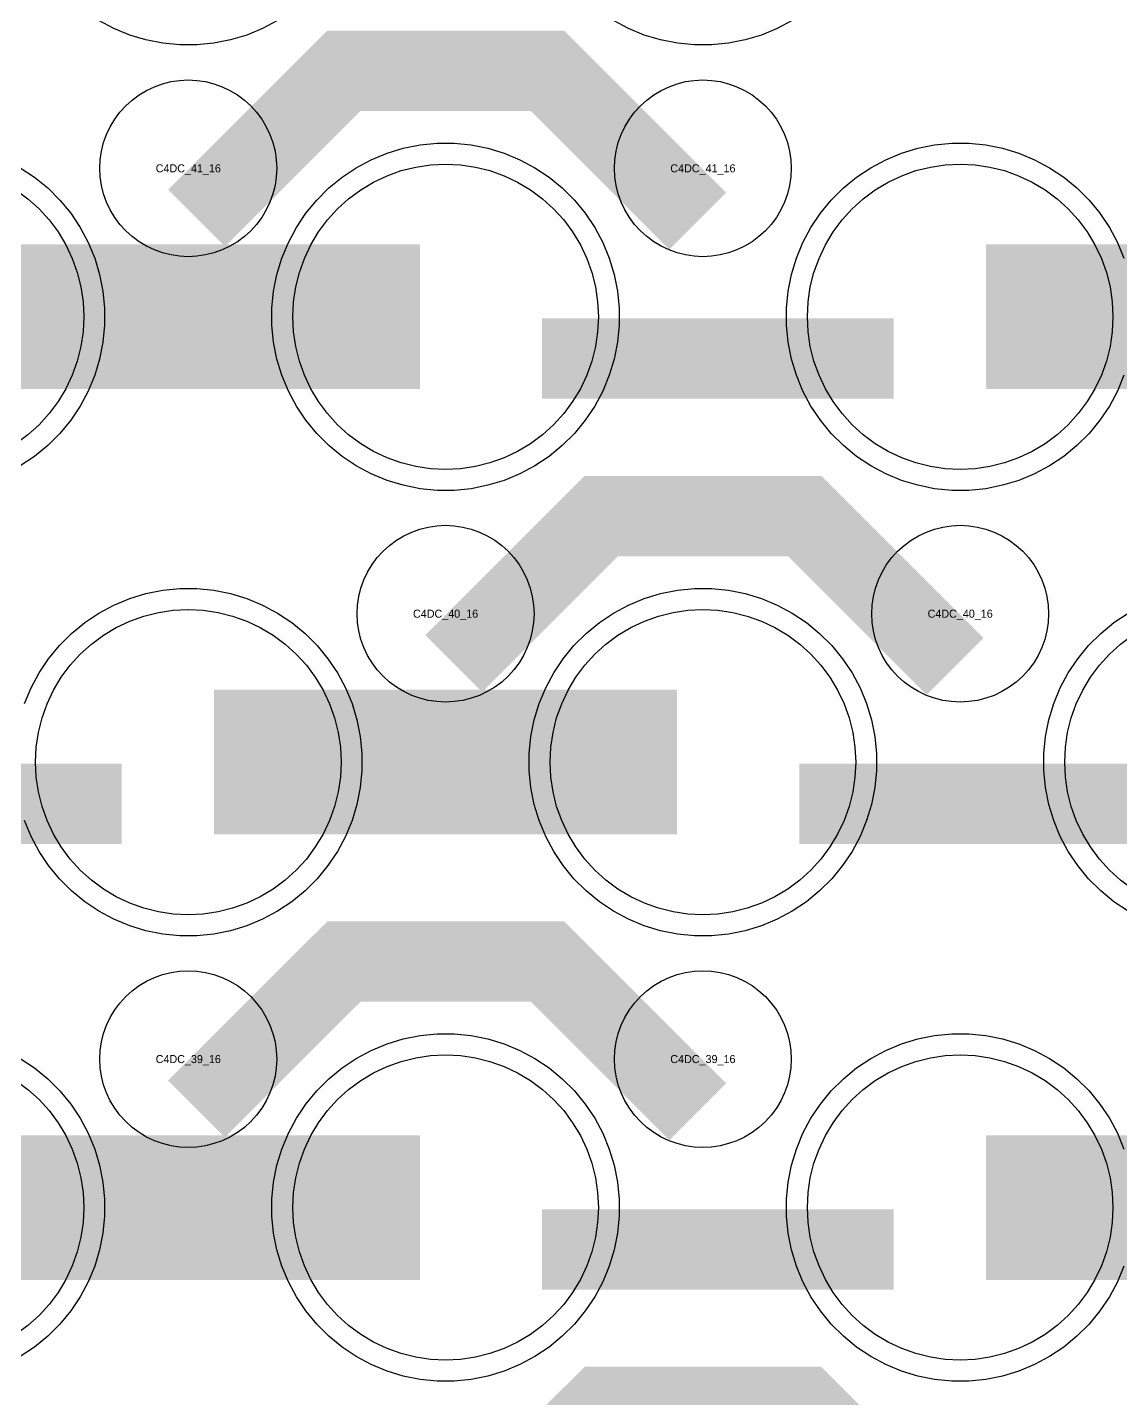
# Model space of a CAD drawing. Extents: x -11880 to 11880, y -14992 to 14992.
# Drawn here: x -6930 to -6590.1, y -9495 to -9068.4 of the extents above; entities that cross this region are included whole.
import ezdxf
from ezdxf.enums import TextEntityAlignment as Align

# ---------------------------------------------------------------- set-up
doc = ezdxf.new("R2010")
doc.units = 0
doc.header["$MEASUREMENT"] = 0
for name, color, linetype in [('GDS_775_DT_237', 138, 'CONTINUOUS'), ('RDL1_FS', 34, 'CONTINUOUS'), ('RDL_BS', 160, 'CONTINUOUS')]:
    doc.layers.add(name, color=color, linetype=linetype)

msp = doc.modelspace()

# ---------------------------------------------------------------- linework, layer by layer
at = {"layer": 'RDL1_FS'}
for points in [[(-6800, -9205.944), (-6804.657, -9205.715), (-6809.268, -9205.031), (-6813.791, -9203.899), (-6818.181, -9202.327), (-6822.395, -9200.335), (-6826.395, -9197.937), (-6830.14, -9195.159), (-6833.594, -9192.029), (-6836.724, -9188.575), (-6839.502, -9184.83), (-6841.9, -9180.83), (-6843.892, -9176.616), (-6845.464, -9172.226), (-6846.596, -9167.703), (-6847.28, -9163.092), (-6847.509, -9158.435), (-6847.28, -9153.778), (-6846.596, -9149.167), (-6845.464, -9144.644), (-6843.892, -9140.254), (-6841.9, -9136.04), (-6839.502, -9132.04), (-6836.724, -9128.295), (-6833.594, -9124.841), (-6830.14, -9121.711), (-6826.395, -9118.933), (-6822.395, -9116.535), (-6818.181, -9114.543), (-6813.791, -9112.971), (-6809.268, -9111.839), (-6804.657, -9111.155), (-6800, -9110.926), (-6795.343, -9111.155), (-6790.732, -9111.839), (-6786.209, -9112.971), (-6781.819, -9114.543), (-6777.605, -9116.535), (-6773.605, -9118.933), (-6769.86, -9121.711), (-6766.406, -9124.841), (-6763.276, -9128.295), (-6760.498, -9132.04), (-6758.1, -9136.04), (-6756.108, -9140.254), (-6754.536, -9144.644), (-6753.404, -9149.167), (-6752.72, -9153.778), (-6752.491, -9158.435), (-6752.72, -9163.092), (-6753.404, -9167.703), (-6754.536, -9172.226), (-6756.108, -9176.616), (-6758.1, -9180.83), (-6760.498, -9184.83), (-6763.276, -9188.575), (-6766.406, -9192.029), (-6769.86, -9195.159), (-6773.605, -9197.937), (-6777.605, -9200.335), (-6781.819, -9202.327), (-6786.209, -9203.899), (-6790.732, -9205.031), (-6795.343, -9205.715)], [(-6640, -9205.944), (-6644.657, -9205.715), (-6649.268, -9205.031), (-6653.791, -9203.899), (-6658.181, -9202.327), (-6662.395, -9200.335), (-6666.395, -9197.937), (-6670.14, -9195.159), (-6673.594, -9192.029), (-6676.724, -9188.575), (-6679.502, -9184.83), (-6681.9, -9180.83), (-6683.892, -9176.616), (-6685.464, -9172.226), (-6686.596, -9167.703), (-6687.28, -9163.092), (-6687.509, -9158.435), (-6687.28, -9153.778), (-6686.596, -9149.167), (-6685.464, -9144.644), (-6683.892, -9140.254), (-6681.9, -9136.04), (-6679.502, -9132.04), (-6676.724, -9128.295), (-6673.594, -9124.841), (-6670.14, -9121.711), (-6666.395, -9118.933), (-6662.395, -9116.535), (-6658.181, -9114.543), (-6653.791, -9112.971), (-6649.268, -9111.839), (-6644.657, -9111.155), (-6640, -9110.926), (-6635.343, -9111.155), (-6630.732, -9111.839), (-6626.209, -9112.971), (-6621.819, -9114.543), (-6617.605, -9116.535), (-6613.605, -9118.933), (-6609.86, -9121.711), (-6606.406, -9124.841), (-6603.276, -9128.295), (-6600.498, -9132.04), (-6598.1, -9136.04), (-6596.108, -9140.254), (-6594.536, -9144.644), (-6593.404, -9149.167), (-6592.72, -9153.778), (-6592.491, -9158.435), (-6592.72, -9163.092), (-6593.404, -9167.703), (-6594.536, -9172.226), (-6596.108, -9176.616), (-6598.1, -9180.83), (-6600.498, -9184.83), (-6603.276, -9188.575), (-6606.406, -9192.029), (-6609.86, -9195.159), (-6613.605, -9197.937), (-6617.605, -9200.335), (-6621.819, -9202.327), (-6626.209, -9203.899), (-6630.732, -9205.031), (-6635.343, -9205.715)]]:
    msp.add_lwpolyline(points, close=True, dxfattribs=at)
msp.add_lwpolyline([(-6933.605, -9118.933), (-6929.86, -9121.711), (-6926.406, -9124.841), (-6923.276, -9128.295), (-6920.498, -9132.04), (-6918.1, -9136.04), (-6916.108, -9140.254), (-6914.536, -9144.644), (-6913.404, -9149.167), (-6912.72, -9153.778), (-6912.491, -9158.435), (-6912.72, -9163.092), (-6913.404, -9167.703), (-6914.536, -9172.226), (-6916.108, -9176.616), (-6918.1, -9180.83), (-6920.498, -9184.83), (-6923.276, -9188.575), (-6926.406, -9192.029), (-6929.86, -9195.159), (-6933.605, -9197.937)], dxfattribs=at)
for points in [[(-6951.998, -9158.435, 45, 45, 0), (-6879.998, -9158.435, 45, 45, 0)], [(-6879.998, -9158.435, 45, 45, 0), (-6807.998, -9158.435, 45, 45, 0)], [(-6631.998, -9158.435, 45, 45, 0), (-6559.998, -9158.435, 45, 45, 0)]]:
    msp.add_lwpolyline(points, format="xyseb", dxfattribs=at)
at = {"layer": 'RDL1_FS', "color": 240, "true_color": 0xed1f24}
for points in [[(-6880, -9344.509), (-6884.657, -9344.28), (-6889.268, -9343.596), (-6893.791, -9342.464), (-6898.181, -9340.892), (-6902.395, -9338.9), (-6906.395, -9336.502), (-6910.14, -9333.724), (-6913.594, -9330.594), (-6916.724, -9327.14), (-6919.502, -9323.395), (-6921.9, -9319.395), (-6923.892, -9315.181), (-6925.464, -9310.791), (-6926.596, -9306.268), (-6927.28, -9301.657), (-6927.509, -9297), (-6927.28, -9292.343), (-6926.596, -9287.732), (-6925.464, -9283.209), (-6923.892, -9278.819), (-6921.9, -9274.605), (-6919.502, -9270.605), (-6916.724, -9266.86), (-6913.594, -9263.406), (-6910.14, -9260.276), (-6906.395, -9257.498), (-6902.395, -9255.1), (-6898.181, -9253.108), (-6893.791, -9251.536), (-6889.268, -9250.404), (-6884.657, -9249.72), (-6880, -9249.491), (-6875.343, -9249.72), (-6870.732, -9250.404), (-6866.209, -9251.536), (-6861.819, -9253.108), (-6857.605, -9255.1), (-6853.605, -9257.498), (-6849.86, -9260.276), (-6846.406, -9263.406), (-6843.276, -9266.86), (-6840.498, -9270.605), (-6838.1, -9274.605), (-6836.108, -9278.819), (-6834.536, -9283.209), (-6833.404, -9287.732), (-6832.72, -9292.343), (-6832.491, -9297), (-6832.72, -9301.657), (-6833.404, -9306.268), (-6834.536, -9310.791), (-6836.108, -9315.181), (-6838.1, -9319.395), (-6840.498, -9323.395), (-6843.276, -9327.14), (-6846.406, -9330.594), (-6849.86, -9333.724), (-6853.605, -9336.502), (-6857.605, -9338.9), (-6861.819, -9340.892), (-6866.209, -9342.464), (-6870.732, -9343.596), (-6875.343, -9344.28)], [(-6720, -9344.509), (-6724.657, -9344.28), (-6729.268, -9343.596), (-6733.791, -9342.464), (-6738.181, -9340.892), (-6742.395, -9338.9), (-6746.395, -9336.502), (-6750.14, -9333.724), (-6753.594, -9330.594), (-6756.724, -9327.14), (-6759.502, -9323.395), (-6761.9, -9319.395), (-6763.892, -9315.181), (-6765.464, -9310.791), (-6766.596, -9306.268), (-6767.28, -9301.657), (-6767.509, -9297), (-6767.28, -9292.343), (-6766.596, -9287.732), (-6765.464, -9283.209), (-6763.892, -9278.819), (-6761.9, -9274.605), (-6759.502, -9270.605), (-6756.724, -9266.86), (-6753.594, -9263.406), (-6750.14, -9260.276), (-6746.395, -9257.498), (-6742.395, -9255.1), (-6738.181, -9253.108), (-6733.791, -9251.536), (-6729.268, -9250.404), (-6724.657, -9249.72), (-6720, -9249.491), (-6715.343, -9249.72), (-6710.732, -9250.404), (-6706.209, -9251.536), (-6701.819, -9253.108), (-6697.605, -9255.1), (-6693.605, -9257.498), (-6689.86, -9260.276), (-6686.406, -9263.406), (-6683.276, -9266.86), (-6680.498, -9270.605), (-6678.1, -9274.605), (-6676.108, -9278.819), (-6674.536, -9283.209), (-6673.404, -9287.732), (-6672.72, -9292.343), (-6672.491, -9297), (-6672.72, -9301.657), (-6673.404, -9306.268), (-6674.536, -9310.791), (-6676.108, -9315.181), (-6678.1, -9319.395), (-6680.498, -9323.395), (-6683.276, -9327.14), (-6686.406, -9330.594), (-6689.86, -9333.724), (-6693.605, -9336.502), (-6697.605, -9338.9), (-6701.819, -9340.892), (-6706.209, -9342.464), (-6710.732, -9343.596), (-6715.343, -9344.28)], [(-6800, -9483.074), (-6804.657, -9482.845), (-6809.268, -9482.161), (-6813.791, -9481.029), (-6818.181, -9479.457), (-6822.395, -9477.465), (-6826.395, -9475.067), (-6830.14, -9472.289), (-6833.594, -9469.159), (-6836.724, -9465.705), (-6839.502, -9461.96), (-6841.9, -9457.96), (-6843.892, -9453.746), (-6845.464, -9449.356), (-6846.596, -9444.833), (-6847.28, -9440.222), (-6847.509, -9435.565), (-6847.28, -9430.908), (-6846.596, -9426.297), (-6845.464, -9421.774), (-6843.892, -9417.384), (-6841.9, -9413.17), (-6839.502, -9409.17), (-6836.724, -9405.425), (-6833.594, -9401.971), (-6830.14, -9398.841), (-6826.395, -9396.063), (-6822.395, -9393.665), (-6818.181, -9391.673), (-6813.791, -9390.101), (-6809.268, -9388.969), (-6804.657, -9388.285), (-6800, -9388.056), (-6795.343, -9388.285), (-6790.732, -9388.969), (-6786.209, -9390.101), (-6781.819, -9391.673), (-6777.605, -9393.665), (-6773.605, -9396.063), (-6769.86, -9398.841), (-6766.406, -9401.971), (-6763.276, -9405.425), (-6760.498, -9409.17), (-6758.1, -9413.17), (-6756.108, -9417.384), (-6754.536, -9421.774), (-6753.404, -9426.297), (-6752.72, -9430.908), (-6752.491, -9435.565), (-6752.72, -9440.222), (-6753.404, -9444.833), (-6754.536, -9449.356), (-6756.108, -9453.746), (-6758.1, -9457.96), (-6760.498, -9461.96), (-6763.276, -9465.705), (-6766.406, -9469.159), (-6769.86, -9472.289), (-6773.605, -9475.067), (-6777.605, -9477.465), (-6781.819, -9479.457), (-6786.209, -9481.029), (-6790.732, -9482.161), (-6795.343, -9482.845)], [(-6640, -9483.074), (-6644.657, -9482.845), (-6649.268, -9482.161), (-6653.791, -9481.029), (-6658.181, -9479.457), (-6662.395, -9477.465), (-6666.395, -9475.067), (-6670.14, -9472.289), (-6673.594, -9469.159), (-6676.724, -9465.705), (-6679.502, -9461.96), (-6681.9, -9457.96), (-6683.892, -9453.746), (-6685.464, -9449.356), (-6686.596, -9444.833), (-6687.28, -9440.222), (-6687.509, -9435.565), (-6687.28, -9430.908), (-6686.596, -9426.297), (-6685.464, -9421.774), (-6683.892, -9417.384), (-6681.9, -9413.17), (-6679.502, -9409.17), (-6676.724, -9405.425), (-6673.594, -9401.971), (-6670.14, -9398.841), (-6666.395, -9396.063), (-6662.395, -9393.665), (-6658.181, -9391.673), (-6653.791, -9390.101), (-6649.268, -9388.969), (-6644.657, -9388.285), (-6640, -9388.056), (-6635.343, -9388.285), (-6630.732, -9388.969), (-6626.209, -9390.101), (-6621.819, -9391.673), (-6617.605, -9393.665), (-6613.605, -9396.063), (-6609.86, -9398.841), (-6606.406, -9401.971), (-6603.276, -9405.425), (-6600.498, -9409.17), (-6598.1, -9413.17), (-6596.108, -9417.384), (-6594.536, -9421.774), (-6593.404, -9426.297), (-6592.72, -9430.908), (-6592.491, -9435.565), (-6592.72, -9440.222), (-6593.404, -9444.833), (-6594.536, -9449.356), (-6596.108, -9453.746), (-6598.1, -9457.96), (-6600.498, -9461.96), (-6603.276, -9465.705), (-6606.406, -9469.159), (-6609.86, -9472.289), (-6613.605, -9475.067), (-6617.605, -9477.465), (-6621.819, -9479.457), (-6626.209, -9481.029), (-6630.732, -9482.161), (-6635.343, -9482.845)]]:
    msp.add_lwpolyline(points, close=True, dxfattribs=at)
for points in [[(-6586.395, -9336.502), (-6590.14, -9333.724), (-6593.594, -9330.594), (-6596.724, -9327.14), (-6599.502, -9323.395), (-6601.9, -9319.395), (-6603.892, -9315.181), (-6605.464, -9310.791), (-6606.596, -9306.268), (-6607.28, -9301.657), (-6607.509, -9297), (-6607.28, -9292.343), (-6606.596, -9287.732), (-6605.464, -9283.209), (-6603.892, -9278.819), (-6601.9, -9274.605), (-6599.502, -9270.605), (-6596.724, -9266.86), (-6593.594, -9263.406), (-6590.14, -9260.276), (-6586.395, -9257.498)], [(-6933.605, -9396.063), (-6929.86, -9398.841), (-6926.406, -9401.971), (-6923.276, -9405.425), (-6920.498, -9409.17), (-6918.1, -9413.17), (-6916.108, -9417.384), (-6914.536, -9421.774), (-6913.404, -9426.297), (-6912.72, -9430.908), (-6912.491, -9435.565), (-6912.72, -9440.222), (-6913.404, -9444.833), (-6914.536, -9449.356), (-6916.108, -9453.746), (-6918.1, -9457.96), (-6920.498, -9461.96), (-6923.276, -9465.705), (-6926.406, -9469.159), (-6929.86, -9472.289), (-6933.605, -9475.067)]]:
    msp.add_lwpolyline(points, dxfattribs=at)
for points in [[(-6871.998, -9297, 45, 45, 0), (-6799.998, -9297, 45, 45, 0)], [(-6799.998, -9297, 45, 45, 0), (-6727.998, -9297, 45, 45, 0)], [(-6951.998, -9435.565, 45, 45, 0), (-6879.998, -9435.565, 45, 45, 0)], [(-6879.998, -9435.565, 45, 45, 0), (-6807.998, -9435.565, 45, 45, 0)], [(-6631.998, -9435.565, 45, 45, 0), (-6559.998, -9435.565, 45, 45, 0)]]:
    msp.add_lwpolyline(points, format="xyseb", dxfattribs=at)
at = {"layer": 'RDL_BS'}
for points in [[(-6852.223, -9066.258), (-6856.885, -9068.75), (-6861.795, -9070.781), (-6866.835, -9072.312), (-6872.062, -9073.358), (-6877.356, -9073.875), (-6882.644, -9073.875), (-6887.938, -9073.358), (-6893.165, -9072.312), (-6898.205, -9070.781), (-6903.115, -9068.75), (-6907.777, -9066.258)], [(-6692.223, -9066.258), (-6696.885, -9068.75), (-6701.795, -9070.781), (-6706.835, -9072.312), (-6712.062, -9073.358), (-6717.356, -9073.875), (-6722.644, -9073.875), (-6727.938, -9073.358), (-6733.165, -9072.312), (-6738.205, -9070.781), (-6743.115, -9068.75), (-6747.777, -9066.258)], [(-6589.094, -9176.64), (-6591.125, -9181.55), (-6593.617, -9186.212), (-6596.564, -9190.626), (-6599.926, -9194.727), (-6603.708, -9198.509), (-6607.809, -9201.871), (-6612.223, -9204.818), (-6616.885, -9207.31), (-6621.795, -9209.341), (-6626.835, -9210.872), (-6632.062, -9211.918), (-6637.356, -9212.435), (-6642.644, -9212.435), (-6647.938, -9211.918), (-6653.165, -9210.872), (-6658.205, -9209.341), (-6663.115, -9207.31), (-6667.777, -9204.818), (-6672.191, -9201.871), (-6676.292, -9198.509), (-6680.074, -9194.727), (-6683.436, -9190.626), (-6686.383, -9186.212), (-6688.875, -9181.55), (-6690.906, -9176.64), (-6692.437, -9171.6), (-6693.483, -9166.373), (-6694, -9161.079), (-6694, -9155.791), (-6693.483, -9150.497), (-6692.437, -9145.27), (-6690.906, -9140.23), (-6688.875, -9135.32), (-6686.383, -9130.658), (-6683.436, -9126.244), (-6680.074, -9122.143), (-6676.292, -9118.361), (-6672.191, -9114.999), (-6667.777, -9112.052), (-6663.115, -9109.56), (-6658.205, -9107.529), (-6653.165, -9105.998), (-6647.938, -9104.952), (-6642.644, -9104.435), (-6637.356, -9104.435), (-6632.062, -9104.952), (-6626.835, -9105.998), (-6621.795, -9107.529), (-6616.885, -9109.56), (-6612.223, -9112.052), (-6607.809, -9114.999), (-6603.708, -9118.361), (-6599.926, -9122.143), (-6596.564, -9126.244), (-6593.617, -9130.658), (-6591.125, -9135.32), (-6589.094, -9140.23)], [(-6932.223, -9112.052), (-6927.809, -9114.999), (-6923.708, -9118.361), (-6919.926, -9122.143), (-6916.564, -9126.244), (-6913.617, -9130.658), (-6911.125, -9135.32), (-6909.094, -9140.23), (-6907.563, -9145.27), (-6906.517, -9150.497), (-6906, -9155.791), (-6906, -9161.079), (-6906.517, -9166.373), (-6907.563, -9171.6), (-6909.094, -9176.64), (-6911.125, -9181.55), (-6913.617, -9186.212), (-6916.564, -9190.626), (-6919.926, -9194.727), (-6923.708, -9198.509), (-6927.809, -9201.871), (-6932.223, -9204.818)]]:
    msp.add_lwpolyline(points, dxfattribs=at)
for points in [[(-6877.438, -9127.749, 25, 25, 0), (-6831.623, -9081.934, 25, 25, 0), (-6798.07, -9081.934, 25, 25, 0)], [(-6721.599, -9128.648, 25, 25, 0), (-6768.313, -9081.934, 25, 25, 0), (-6798.071, -9081.934, 25, 25, 0)], [(-6769.984, -9171.448, 25, 25, 0), (-6660.719, -9171.448, 25, 25, 0)], [(-6797.438, -9266.314, 25, 25, 0), (-6751.623, -9220.499, 25, 25, 0), (-6718.07, -9220.499, 25, 25, 0)], [(-6641.599, -9267.213, 25, 25, 0), (-6688.313, -9220.499, 25, 25, 0), (-6718.071, -9220.499, 25, 25, 0)], [(-6877.438, -9404.879, 25, 25, 0), (-6831.623, -9359.064, 25, 25, 0), (-6798.07, -9359.064, 25, 25, 0)], [(-6721.599, -9405.778, 25, 25, 0), (-6768.313, -9359.064, 25, 25, 0), (-6798.071, -9359.064, 25, 25, 0)], [(-6797.438, -9543.444, 25, 25, 0), (-6751.623, -9497.629, 25, 25, 0), (-6718.07, -9497.629, 25, 25, 0)], [(-6641.599, -9544.343, 25, 25, 0), (-6688.313, -9497.629, 25, 25, 0), (-6718.071, -9497.629, 25, 25, 0)]]:
    msp.add_lwpolyline(points, format="xyseb", dxfattribs=at)
for points in [[(-6880, -9139.741), (-6882.693, -9139.609), (-6885.365, -9139.213), (-6887.984, -9138.556), (-6890.519, -9137.649), (-6892.956, -9136.497), (-6895.28, -9135.104), (-6897.443, -9133.501), (-6899.442, -9131.689), (-6901.254, -9129.69), (-6902.857, -9127.527), (-6904.25, -9125.203), (-6905.402, -9122.766), (-6906.309, -9120.231), (-6906.966, -9117.612), (-6907.362, -9114.94), (-6907.494, -9112.247), (-6907.362, -9109.554), (-6906.966, -9106.882), (-6906.309, -9104.263), (-6905.402, -9101.728), (-6904.25, -9099.291), (-6902.857, -9096.967), (-6901.254, -9094.804), (-6899.442, -9092.805), (-6897.443, -9090.993), (-6895.28, -9089.39), (-6892.956, -9087.997), (-6890.519, -9086.845), (-6887.984, -9085.938), (-6885.365, -9085.281), (-6882.693, -9084.885), (-6880, -9084.753), (-6877.307, -9084.885), (-6874.635, -9085.281), (-6872.016, -9085.938), (-6869.481, -9086.845), (-6867.044, -9087.997), (-6864.72, -9089.39), (-6862.557, -9090.993), (-6860.558, -9092.805), (-6858.746, -9094.804), (-6857.143, -9096.967), (-6855.75, -9099.291), (-6854.598, -9101.728), (-6853.691, -9104.263), (-6853.034, -9106.882), (-6852.638, -9109.554), (-6852.506, -9112.247), (-6852.638, -9114.94), (-6853.034, -9117.612), (-6853.691, -9120.231), (-6854.598, -9122.766), (-6855.75, -9125.203), (-6857.143, -9127.527), (-6858.746, -9129.69), (-6860.558, -9131.689), (-6862.557, -9133.501), (-6864.72, -9135.104), (-6867.044, -9136.497), (-6869.481, -9137.649), (-6872.016, -9138.556), (-6874.635, -9139.213), (-6877.307, -9139.609)], [(-6720, -9139.741), (-6722.693, -9139.609), (-6725.365, -9139.213), (-6727.984, -9138.556), (-6730.519, -9137.649), (-6732.956, -9136.497), (-6735.28, -9135.104), (-6737.443, -9133.501), (-6739.442, -9131.689), (-6741.254, -9129.69), (-6742.857, -9127.527), (-6744.25, -9125.203), (-6745.402, -9122.766), (-6746.309, -9120.231), (-6746.966, -9117.612), (-6747.362, -9114.94), (-6747.494, -9112.247), (-6747.362, -9109.554), (-6746.966, -9106.882), (-6746.309, -9104.263), (-6745.402, -9101.728), (-6744.25, -9099.291), (-6742.857, -9096.967), (-6741.254, -9094.804), (-6739.442, -9092.805), (-6737.443, -9090.993), (-6735.28, -9089.39), (-6732.956, -9087.997), (-6730.519, -9086.845), (-6727.984, -9085.938), (-6725.365, -9085.281), (-6722.693, -9084.885), (-6720, -9084.753), (-6717.307, -9084.885), (-6714.635, -9085.281), (-6712.016, -9085.938), (-6709.481, -9086.845), (-6707.044, -9087.997), (-6704.72, -9089.39), (-6702.557, -9090.993), (-6700.558, -9092.805), (-6698.746, -9094.804), (-6697.143, -9096.967), (-6695.75, -9099.291), (-6694.598, -9101.728), (-6693.691, -9104.263), (-6693.034, -9106.882), (-6692.638, -9109.554), (-6692.506, -9112.247), (-6692.638, -9114.94), (-6693.034, -9117.612), (-6693.691, -9120.231), (-6694.598, -9122.766), (-6695.75, -9125.203), (-6697.143, -9127.527), (-6698.746, -9129.69), (-6700.558, -9131.689), (-6702.557, -9133.501), (-6704.72, -9135.104), (-6707.044, -9136.497), (-6709.481, -9137.649), (-6712.016, -9138.556), (-6714.635, -9139.213), (-6717.307, -9139.609)], [(-6802.644, -9212.435), (-6807.938, -9211.918), (-6813.165, -9210.872), (-6818.205, -9209.341), (-6823.115, -9207.31), (-6827.777, -9204.818), (-6832.191, -9201.871), (-6836.292, -9198.509), (-6840.074, -9194.727), (-6843.436, -9190.626), (-6846.383, -9186.212), (-6848.875, -9181.55), (-6850.906, -9176.64), (-6852.437, -9171.6), (-6853.483, -9166.373), (-6854, -9161.079), (-6854, -9155.791), (-6853.483, -9150.497), (-6852.437, -9145.27), (-6850.906, -9140.23), (-6848.875, -9135.32), (-6846.383, -9130.658), (-6843.436, -9126.244), (-6840.074, -9122.143), (-6836.292, -9118.361), (-6832.191, -9114.999), (-6827.777, -9112.052), (-6823.115, -9109.56), (-6818.205, -9107.529), (-6813.165, -9105.998), (-6807.938, -9104.952), (-6802.644, -9104.435), (-6797.356, -9104.435), (-6792.062, -9104.952), (-6786.835, -9105.998), (-6781.795, -9107.529), (-6776.885, -9109.56), (-6772.223, -9112.052), (-6767.809, -9114.999), (-6763.708, -9118.361), (-6759.926, -9122.143), (-6756.564, -9126.244), (-6753.617, -9130.658), (-6751.125, -9135.32), (-6749.094, -9140.23), (-6747.563, -9145.27), (-6746.517, -9150.497), (-6746, -9155.791), (-6746, -9161.079), (-6746.517, -9166.373), (-6747.563, -9171.6), (-6749.094, -9176.64), (-6751.125, -9181.55), (-6753.617, -9186.212), (-6756.564, -9190.626), (-6759.926, -9194.727), (-6763.708, -9198.509), (-6767.809, -9201.871), (-6772.223, -9204.818), (-6776.885, -9207.31), (-6781.795, -9209.341), (-6786.835, -9210.872), (-6792.062, -9211.918), (-6797.356, -9212.435)], [(-6800, -9278.306), (-6802.693, -9278.174), (-6805.365, -9277.778), (-6807.984, -9277.121), (-6810.519, -9276.214), (-6812.956, -9275.062), (-6815.28, -9273.669), (-6817.443, -9272.066), (-6819.442, -9270.254), (-6821.254, -9268.255), (-6822.857, -9266.092), (-6824.25, -9263.768), (-6825.402, -9261.331), (-6826.309, -9258.796), (-6826.966, -9256.177), (-6827.362, -9253.505), (-6827.494, -9250.812), (-6827.362, -9248.119), (-6826.966, -9245.447), (-6826.309, -9242.828), (-6825.402, -9240.293), (-6824.25, -9237.856), (-6822.857, -9235.532), (-6821.254, -9233.369), (-6819.442, -9231.37), (-6817.443, -9229.558), (-6815.28, -9227.955), (-6812.956, -9226.562), (-6810.519, -9225.41), (-6807.984, -9224.503), (-6805.365, -9223.846), (-6802.693, -9223.45), (-6800, -9223.318), (-6797.307, -9223.45), (-6794.635, -9223.846), (-6792.016, -9224.503), (-6789.481, -9225.41), (-6787.044, -9226.562), (-6784.72, -9227.955), (-6782.557, -9229.558), (-6780.558, -9231.37), (-6778.746, -9233.369), (-6777.143, -9235.532), (-6775.75, -9237.856), (-6774.598, -9240.293), (-6773.691, -9242.828), (-6773.034, -9245.447), (-6772.638, -9248.119), (-6772.506, -9250.812), (-6772.638, -9253.505), (-6773.034, -9256.177), (-6773.691, -9258.796), (-6774.598, -9261.331), (-6775.75, -9263.768), (-6777.143, -9266.092), (-6778.746, -9268.255), (-6780.558, -9270.254), (-6782.557, -9272.066), (-6784.72, -9273.669), (-6787.044, -9275.062), (-6789.481, -9276.214), (-6792.016, -9277.121), (-6794.635, -9277.778), (-6797.307, -9278.174)], [(-6640, -9278.306), (-6642.693, -9278.174), (-6645.365, -9277.778), (-6647.984, -9277.121), (-6650.519, -9276.214), (-6652.956, -9275.062), (-6655.28, -9273.669), (-6657.443, -9272.066), (-6659.442, -9270.254), (-6661.254, -9268.255), (-6662.857, -9266.092), (-6664.25, -9263.768), (-6665.402, -9261.331), (-6666.309, -9258.796), (-6666.966, -9256.177), (-6667.362, -9253.505), (-6667.494, -9250.812), (-6667.362, -9248.119), (-6666.966, -9245.447), (-6666.309, -9242.828), (-6665.402, -9240.293), (-6664.25, -9237.856), (-6662.857, -9235.532), (-6661.254, -9233.369), (-6659.442, -9231.37), (-6657.443, -9229.558), (-6655.28, -9227.955), (-6652.956, -9226.562), (-6650.519, -9225.41), (-6647.984, -9224.503), (-6645.365, -9223.846), (-6642.693, -9223.45), (-6640, -9223.318), (-6637.307, -9223.45), (-6634.635, -9223.846), (-6632.016, -9224.503), (-6629.481, -9225.41), (-6627.044, -9226.562), (-6624.72, -9227.955), (-6622.557, -9229.558), (-6620.558, -9231.37), (-6618.746, -9233.369), (-6617.143, -9235.532), (-6615.75, -9237.856), (-6614.598, -9240.293), (-6613.691, -9242.828), (-6613.034, -9245.447), (-6612.638, -9248.119), (-6612.506, -9250.812), (-6612.638, -9253.505), (-6613.034, -9256.177), (-6613.691, -9258.796), (-6614.598, -9261.331), (-6615.75, -9263.768), (-6617.143, -9266.092), (-6618.746, -9268.255), (-6620.558, -9270.254), (-6622.557, -9272.066), (-6624.72, -9273.669), (-6627.044, -9275.062), (-6629.481, -9276.214), (-6632.016, -9277.121), (-6634.635, -9277.778), (-6637.307, -9278.174)], [(-6880, -9416.871), (-6882.693, -9416.739), (-6885.365, -9416.343), (-6887.984, -9415.686), (-6890.519, -9414.779), (-6892.956, -9413.627), (-6895.28, -9412.234), (-6897.443, -9410.631), (-6899.442, -9408.819), (-6901.254, -9406.82), (-6902.857, -9404.657), (-6904.25, -9402.333), (-6905.402, -9399.896), (-6906.309, -9397.361), (-6906.966, -9394.742), (-6907.362, -9392.07), (-6907.494, -9389.377), (-6907.362, -9386.684), (-6906.966, -9384.012), (-6906.309, -9381.393), (-6905.402, -9378.858), (-6904.25, -9376.421), (-6902.857, -9374.097), (-6901.254, -9371.934), (-6899.442, -9369.935), (-6897.443, -9368.123), (-6895.28, -9366.52), (-6892.956, -9365.127), (-6890.519, -9363.975), (-6887.984, -9363.068), (-6885.365, -9362.411), (-6882.693, -9362.015), (-6880, -9361.883), (-6877.307, -9362.015), (-6874.635, -9362.411), (-6872.016, -9363.068), (-6869.481, -9363.975), (-6867.044, -9365.127), (-6864.72, -9366.52), (-6862.557, -9368.123), (-6860.558, -9369.935), (-6858.746, -9371.934), (-6857.143, -9374.097), (-6855.75, -9376.421), (-6854.598, -9378.858), (-6853.691, -9381.393), (-6853.034, -9384.012), (-6852.638, -9386.684), (-6852.506, -9389.377), (-6852.638, -9392.07), (-6853.034, -9394.742), (-6853.691, -9397.361), (-6854.598, -9399.896), (-6855.75, -9402.333), (-6857.143, -9404.657), (-6858.746, -9406.82), (-6860.558, -9408.819), (-6862.557, -9410.631), (-6864.72, -9412.234), (-6867.044, -9413.627), (-6869.481, -9414.779), (-6872.016, -9415.686), (-6874.635, -9416.343), (-6877.307, -9416.739)], [(-6720, -9416.871), (-6722.693, -9416.739), (-6725.365, -9416.343), (-6727.984, -9415.686), (-6730.519, -9414.779), (-6732.956, -9413.627), (-6735.28, -9412.234), (-6737.443, -9410.631), (-6739.442, -9408.819), (-6741.254, -9406.82), (-6742.857, -9404.657), (-6744.25, -9402.333), (-6745.402, -9399.896), (-6746.309, -9397.361), (-6746.966, -9394.742), (-6747.362, -9392.07), (-6747.494, -9389.377), (-6747.362, -9386.684), (-6746.966, -9384.012), (-6746.309, -9381.393), (-6745.402, -9378.858), (-6744.25, -9376.421), (-6742.857, -9374.097), (-6741.254, -9371.934), (-6739.442, -9369.935), (-6737.443, -9368.123), (-6735.28, -9366.52), (-6732.956, -9365.127), (-6730.519, -9363.975), (-6727.984, -9363.068), (-6725.365, -9362.411), (-6722.693, -9362.015), (-6720, -9361.883), (-6717.307, -9362.015), (-6714.635, -9362.411), (-6712.016, -9363.068), (-6709.481, -9363.975), (-6707.044, -9365.127), (-6704.72, -9366.52), (-6702.557, -9368.123), (-6700.558, -9369.935), (-6698.746, -9371.934), (-6697.143, -9374.097), (-6695.75, -9376.421), (-6694.598, -9378.858), (-6693.691, -9381.393), (-6693.034, -9384.012), (-6692.638, -9386.684), (-6692.506, -9389.377), (-6692.638, -9392.07), (-6693.034, -9394.742), (-6693.691, -9397.361), (-6694.598, -9399.896), (-6695.75, -9402.333), (-6697.143, -9404.657), (-6698.746, -9406.82), (-6700.558, -9408.819), (-6702.557, -9410.631), (-6704.72, -9412.234), (-6707.044, -9413.627), (-6709.481, -9414.779), (-6712.016, -9415.686), (-6714.635, -9416.343), (-6717.307, -9416.739)]]:
    msp.add_lwpolyline(points, close=True, dxfattribs=at)
at = {"layer": 'RDL_BS', "color": 240, "true_color": 0xed1f24}
for points in [[(-6930.906, -9278.795), (-6928.875, -9273.885), (-6926.383, -9269.223), (-6923.436, -9264.809), (-6920.074, -9260.708), (-6916.292, -9256.926), (-6912.191, -9253.564), (-6907.777, -9250.617), (-6903.115, -9248.125), (-6898.205, -9246.094), (-6893.165, -9244.563), (-6887.938, -9243.517), (-6882.644, -9243), (-6877.356, -9243), (-6872.062, -9243.517), (-6866.835, -9244.563), (-6861.795, -9246.094), (-6856.885, -9248.125), (-6852.223, -9250.617), (-6847.809, -9253.564), (-6843.708, -9256.926), (-6839.926, -9260.708), (-6836.564, -9264.809), (-6833.617, -9269.223), (-6831.125, -9273.885), (-6829.094, -9278.795), (-6827.563, -9283.835), (-6826.517, -9289.062), (-6826, -9294.356), (-6826, -9299.644), (-6826.517, -9304.938), (-6827.563, -9310.165), (-6829.094, -9315.205), (-6831.125, -9320.115), (-6833.617, -9324.777), (-6836.564, -9329.191), (-6839.926, -9333.292), (-6843.708, -9337.074), (-6847.809, -9340.436), (-6852.223, -9343.383), (-6856.885, -9345.875), (-6861.795, -9347.906), (-6866.835, -9349.437), (-6872.062, -9350.483), (-6877.356, -9351), (-6882.644, -9351), (-6887.938, -9350.483), (-6893.165, -9349.437), (-6898.205, -9347.906), (-6903.115, -9345.875), (-6907.777, -9343.383), (-6912.191, -9340.436), (-6916.292, -9337.074), (-6920.074, -9333.292), (-6923.436, -9329.191), (-6926.383, -9324.777), (-6928.875, -9320.115), (-6930.906, -9315.205)], [(-6587.777, -9343.383), (-6592.191, -9340.436), (-6596.292, -9337.074), (-6600.074, -9333.292), (-6603.436, -9329.191), (-6606.383, -9324.777), (-6608.875, -9320.115), (-6610.906, -9315.205), (-6612.437, -9310.165), (-6613.483, -9304.938), (-6614, -9299.644), (-6614, -9294.356), (-6613.483, -9289.062), (-6612.437, -9283.835), (-6610.906, -9278.795), (-6608.875, -9273.885), (-6606.383, -9269.223), (-6603.436, -9264.809), (-6600.074, -9260.708), (-6596.292, -9256.926), (-6592.191, -9253.564), (-6587.777, -9250.617)], [(-6589.094, -9453.77), (-6591.125, -9458.68), (-6593.617, -9463.342), (-6596.564, -9467.756), (-6599.926, -9471.857), (-6603.708, -9475.639), (-6607.809, -9479.001), (-6612.223, -9481.948), (-6616.885, -9484.44), (-6621.795, -9486.471), (-6626.835, -9488.002), (-6632.062, -9489.048), (-6637.356, -9489.565), (-6642.644, -9489.565), (-6647.938, -9489.048), (-6653.165, -9488.002), (-6658.205, -9486.471), (-6663.115, -9484.44), (-6667.777, -9481.948), (-6672.191, -9479.001), (-6676.292, -9475.639), (-6680.074, -9471.857), (-6683.436, -9467.756), (-6686.383, -9463.342), (-6688.875, -9458.68), (-6690.906, -9453.77), (-6692.437, -9448.73), (-6693.483, -9443.503), (-6694, -9438.209), (-6694, -9432.921), (-6693.483, -9427.627), (-6692.437, -9422.4), (-6690.906, -9417.36), (-6688.875, -9412.45), (-6686.383, -9407.788), (-6683.436, -9403.374), (-6680.074, -9399.273), (-6676.292, -9395.491), (-6672.191, -9392.129), (-6667.777, -9389.182), (-6663.115, -9386.69), (-6658.205, -9384.659), (-6653.165, -9383.128), (-6647.938, -9382.082), (-6642.644, -9381.565), (-6637.356, -9381.565), (-6632.062, -9382.082), (-6626.835, -9383.128), (-6621.795, -9384.659), (-6616.885, -9386.69), (-6612.223, -9389.182), (-6607.809, -9392.129), (-6603.708, -9395.491), (-6599.926, -9399.273), (-6596.564, -9403.374), (-6593.617, -9407.788), (-6591.125, -9412.45), (-6589.094, -9417.36)], [(-6932.223, -9389.182), (-6927.809, -9392.129), (-6923.708, -9395.491), (-6919.926, -9399.273), (-6916.564, -9403.374), (-6913.617, -9407.788), (-6911.125, -9412.45), (-6909.094, -9417.36), (-6907.563, -9422.4), (-6906.517, -9427.627), (-6906, -9432.921), (-6906, -9438.209), (-6906.517, -9443.503), (-6907.563, -9448.73), (-6909.094, -9453.77), (-6911.125, -9458.68), (-6913.617, -9463.342), (-6916.564, -9467.756), (-6919.926, -9471.857), (-6923.708, -9475.639), (-6927.809, -9479.001), (-6932.223, -9481.948)]]:
    msp.add_lwpolyline(points, dxfattribs=at)
for points in [[(-6722.644, -9351), (-6727.938, -9350.483), (-6733.165, -9349.437), (-6738.205, -9347.906), (-6743.115, -9345.875), (-6747.777, -9343.383), (-6752.191, -9340.436), (-6756.292, -9337.074), (-6760.074, -9333.292), (-6763.436, -9329.191), (-6766.383, -9324.777), (-6768.875, -9320.115), (-6770.906, -9315.205), (-6772.437, -9310.165), (-6773.483, -9304.938), (-6774, -9299.644), (-6774, -9294.356), (-6773.483, -9289.062), (-6772.437, -9283.835), (-6770.906, -9278.795), (-6768.875, -9273.885), (-6766.383, -9269.223), (-6763.436, -9264.809), (-6760.074, -9260.708), (-6756.292, -9256.926), (-6752.191, -9253.564), (-6747.777, -9250.617), (-6743.115, -9248.125), (-6738.205, -9246.094), (-6733.165, -9244.563), (-6727.938, -9243.517), (-6722.644, -9243), (-6717.356, -9243), (-6712.062, -9243.517), (-6706.835, -9244.563), (-6701.795, -9246.094), (-6696.885, -9248.125), (-6692.223, -9250.617), (-6687.809, -9253.564), (-6683.708, -9256.926), (-6679.926, -9260.708), (-6676.564, -9264.809), (-6673.617, -9269.223), (-6671.125, -9273.885), (-6669.094, -9278.795), (-6667.563, -9283.835), (-6666.517, -9289.062), (-6666, -9294.356), (-6666, -9299.644), (-6666.517, -9304.938), (-6667.563, -9310.165), (-6669.094, -9315.205), (-6671.125, -9320.115), (-6673.617, -9324.777), (-6676.564, -9329.191), (-6679.926, -9333.292), (-6683.708, -9337.074), (-6687.809, -9340.436), (-6692.223, -9343.383), (-6696.885, -9345.875), (-6701.795, -9347.906), (-6706.835, -9349.437), (-6712.062, -9350.483), (-6717.356, -9351)], [(-6802.644, -9489.565), (-6807.938, -9489.048), (-6813.165, -9488.002), (-6818.205, -9486.471), (-6823.115, -9484.44), (-6827.777, -9481.948), (-6832.191, -9479.001), (-6836.292, -9475.639), (-6840.074, -9471.857), (-6843.436, -9467.756), (-6846.383, -9463.342), (-6848.875, -9458.68), (-6850.906, -9453.77), (-6852.437, -9448.73), (-6853.483, -9443.503), (-6854, -9438.209), (-6854, -9432.921), (-6853.483, -9427.627), (-6852.437, -9422.4), (-6850.906, -9417.36), (-6848.875, -9412.45), (-6846.383, -9407.788), (-6843.436, -9403.374), (-6840.074, -9399.273), (-6836.292, -9395.491), (-6832.191, -9392.129), (-6827.777, -9389.182), (-6823.115, -9386.69), (-6818.205, -9384.659), (-6813.165, -9383.128), (-6807.938, -9382.082), (-6802.644, -9381.565), (-6797.356, -9381.565), (-6792.062, -9382.082), (-6786.835, -9383.128), (-6781.795, -9384.659), (-6776.885, -9386.69), (-6772.223, -9389.182), (-6767.809, -9392.129), (-6763.708, -9395.491), (-6759.926, -9399.273), (-6756.564, -9403.374), (-6753.617, -9407.788), (-6751.125, -9412.45), (-6749.094, -9417.36), (-6747.563, -9422.4), (-6746.517, -9427.627), (-6746, -9432.921), (-6746, -9438.209), (-6746.517, -9443.503), (-6747.563, -9448.73), (-6749.094, -9453.77), (-6751.125, -9458.68), (-6753.617, -9463.342), (-6756.564, -9467.756), (-6759.926, -9471.857), (-6763.708, -9475.639), (-6767.809, -9479.001), (-6772.223, -9481.948), (-6776.885, -9484.44), (-6781.795, -9486.471), (-6786.835, -9488.002), (-6792.062, -9489.048), (-6797.356, -9489.565)]]:
    msp.add_lwpolyline(points, close=True, dxfattribs=at)
for points in [[(-7009.984, -9310.013, 25, 25, 0), (-6900.719, -9310.013, 25, 25, 0)], [(-6689.984, -9310.013, 25, 25, 0), (-6580.719, -9310.013, 25, 25, 0)], [(-6769.984, -9448.578, 25, 25, 0), (-6660.719, -9448.578, 25, 25, 0)]]:
    msp.add_lwpolyline(points, format="xyseb", dxfattribs=at)

# ---------------------------------------------------------------- texts
at = {"layer": 'GDS_775_DT_237'}
for s, p in [('C4DC_41_16', (-6880, -9112.247)), ('C4DC_41_16', (-6880, -9112.247)), ('C4DC_41_16', (-6720, -9112.247)), ('C4DC_41_16', (-6720, -9112.247)), ('C4DC_40_16', (-6800, -9250.812)), ('C4DC_40_16', (-6800, -9250.812)), ('C4DC_40_16', (-6640, -9250.812)), ('C4DC_40_16', (-6640, -9250.812)), ('C4DC_39_16', (-6880, -9389.377)), ('C4DC_39_16', (-6880, -9389.377)), ('C4DC_39_16', (-6720, -9389.377)), ('C4DC_39_16', (-6720, -9389.377))]:
    msp.add_text(s, height=2.5, dxfattribs=at).set_placement(p, align=Align.MIDDLE_CENTER)

doc.saveas('drawing.dxf')
